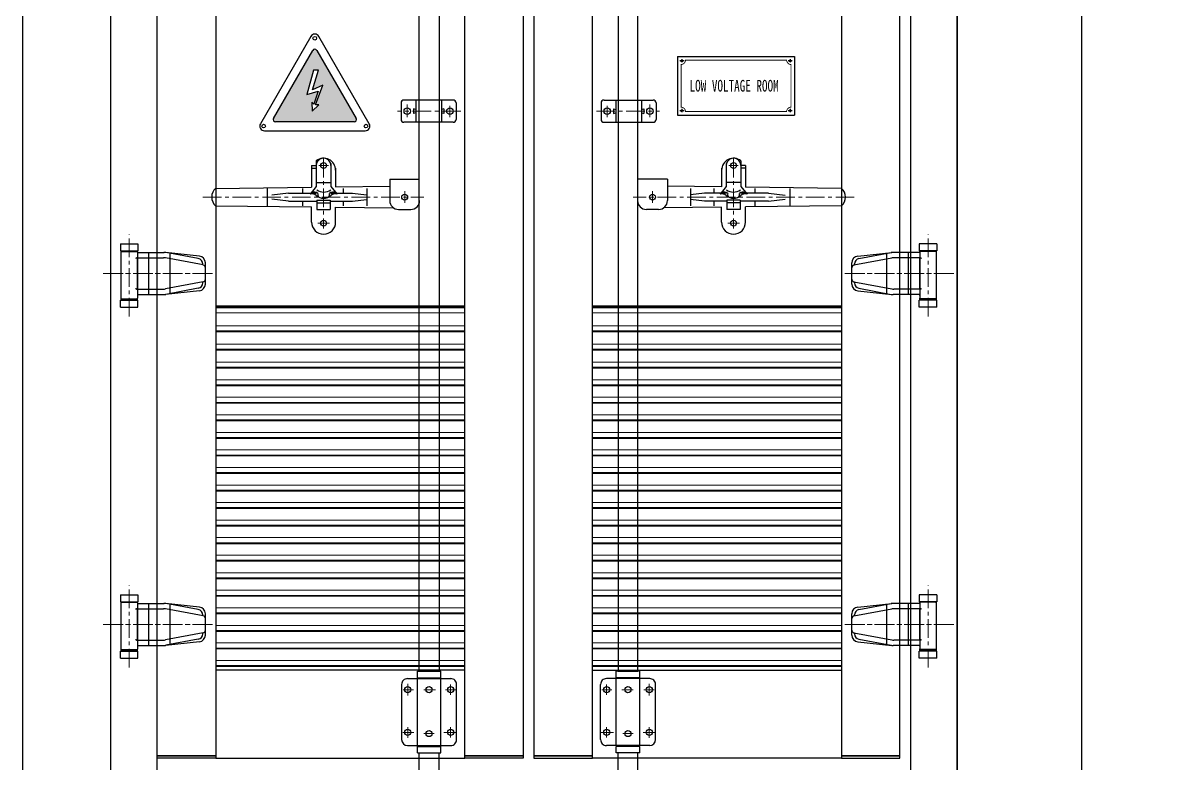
# Model space of a CAD drawing. Header units: millimetres. Extents: x 0 to 87554, y -20854 to 20404.
# Drawn here: x 70456 to 72396, y -5542 to -4276 of the extents above; entities that cross this region are included whole.
import ezdxf

# ---------------------------------------------------------------- set-up
doc = ezdxf.new("R2010")
doc.units = ezdxf.units.MM
doc.linetypes.add('CENTER', pattern=[50.8, 31.75, -6.35, 6.35, -6.35])
doc.linetypes.add('G', pattern=[2, 1.25, -0.25, 0.25, -0.25])
doc.layers.get('0').update_dxf_attribs({"lineweight": 15})
for name, color, linetype in [('01', 7, 'Continuous'), ('02___PRT_ALL_AXES', 7, 'Continuous'), ('05', 4, 'G'), ('08', 1, 'Continuous')]:
    doc.layers.add(name, color=color, linetype=linetype)
for name, color, linetype, lineweight in [('AM_0', 7, 'Continuous', 30), ('AM_7', 4, 'CENTER', 15), ('THICK', 7, 'Continuous', 0), ('主体经', 7, 'Continuous', 60)]:
    doc.layers.add(name, color=color, linetype=linetype, lineweight=lineweight)
doc.styles.add('FSDBHZ', font='TXT.SHX', dxfattribs={"width": 0.707, "bigfont": 'HZFS.SHX'})
doc.styles.get("Standard").update_dxf_attribs({"font": 'isocp.shx', "width": 0.707, "bigfont": 'hztxt.shx'})
doc.dimstyles.new('ZGS', dxfattribs={"dimtxt": 25, "dimasz": 10, "dimexe": 5, "dimexo": 3, "dimgap": 5, "dimtad": 1, "dimtoh": 1, "dimdec": 0, "dimtxsty": 'Standard', "dimcen": 10, "dimclrd": 95, "dimclre": 95, "dimclrt": 95, "dimadec": 0, "dimazin": 0, "dimtfac": 1, "dimtdec": 0, "dimtmove": 0, "dimatfit": 3, "dimfxl": 1, "dimlwd": 13, "dimlwe": 13, "dimarcsym": 0})

# ---------------------------------------------------------------- blocks, each defined once
blk = doc.blocks.new('gt55')
at = {"linetype": 'ByBlock'}
h = blk.add_hatch(color=87, dxfattribs=at)
h.dxf.hatch_style = 1
edge = h.paths.add_edge_path()
edge.add_arc((2348.2, -475.8), 4, 30, 150)
edge.add_line((2344.8, -473.8), (2277.7, -590))
edge.add_arc((2281.1, -592), 4, 150, 270)
edge.add_line((2281.1, -596), (2415.3, -596))
edge.add_arc((2415.3, -592), 4, 270, 30)
edge.add_line((2418.8, -590), (2351.7, -473.8))
h.paths.add_polyline_path([(2354.6, -507.2), (2345.9, -507.2), (2334.6, -549.3), (2354.2, -543.4), (2346.8, -565.7), (2343.4, -562.1), (2343.5, -577.7), (2355.2, -566.8), (2349.6, -566.8), (2361.9, -533.2), (2344, -541.3)], flags=16)
at = {"color": 87, "lineweight": -3}
for p, q in [((1998.8, 740.5), (1998.8, -1781.5)), ((2078.7, -1781.5), (2078.7, 740.5)), ((3366.7, 740.5), (3366.7, -1781.5)), ((3446.7, -1781.5), (3446.7, 740.5))]:
    blk.add_line(p, q, dxfattribs=at)
at = {"color": 87, "linetype": 'Continuous'}
for p, q in [((2604.7, -922.4), (2178.8, -922.4)), ((2822.8, -922.4), (3248.7, -922.4)), ((2178.8, -944.4), (2604.7, -944.4)), ((3248.7, -944.4), (2822.8, -944.4)), ((2604.7, -953.1), (2178.8, -953.1)), ((2604.7, -954.7), (2178.8, -954.7)), ((2822.8, -953.1), (3248.7, -953.1)), ((2822.8, -954.7), (3248.7, -954.7)), ((2178.8, -975.9), (2604.7, -975.9)), ((2604.7, -984.7), (2178.8, -984.7)), ((2604.7, -986.2), (2178.8, -986.2)), ((3248.7, -975.9), (2822.8, -975.9)), ((2822.8, -984.7), (3248.7, -984.7)), ((2822.8, -986.2), (3248.7, -986.2)), ((2178.8, -1006.7), (2604.7, -1006.7)), ((3248.7, -1006.7), (2822.8, -1006.7)), ((2604.7, -1015.4), (2178.8, -1015.4)), ((2604.7, -1017), (2178.8, -1017)), ((2822.8, -1015.4), (3248.7, -1015.4)), ((2822.8, -1017), (3248.7, -1017)), ((2178.8, -1036.7), (2604.7, -1036.7)), ((2604.7, -1045.4), (2178.8, -1045.4)), ((2604.7, -1047), (2178.8, -1047)), ((3248.7, -1036.7), (2822.8, -1036.7)), ((2822.8, -1045.4), (3248.7, -1045.4)), ((2822.8, -1047), (3248.7, -1047)), ((2178.8, -1066.7), (2604.7, -1066.7)), ((3248.7, -1066.7), (2822.8, -1066.7)), ((2604.7, -1075.4), (2178.8, -1075.4)), ((2604.7, -1077), (2178.8, -1077)), ((2822.8, -1075.4), (3248.7, -1075.4)), ((2822.8, -1077), (3248.7, -1077)), ((2178.8, -1096.7), (2604.7, -1096.7)), ((2604.7, -1105.4), (2178.8, -1105.4)), ((3248.7, -1096.7), (2822.8, -1096.7)), ((2822.8, -1105.4), (3248.7, -1105.4)), ((2604.7, -1107), (2178.8, -1107)), ((2822.8, -1107), (3248.7, -1107)), ((2178.8, -1126.7), (2604.7, -1126.7)), ((2604.7, -1135.4), (2178.8, -1135.4)), ((2604.7, -1137), (2178.8, -1137)), ((3248.7, -1126.7), (2822.8, -1126.7)), ((2822.8, -1135.4), (3248.7, -1135.4)), ((2822.8, -1137), (3248.7, -1137)), ((2178.8, -1156.7), (2604.7, -1156.7)), ((3248.7, -1156.7), (2822.8, -1156.7)), ((2604.7, -1165.4), (2178.8, -1165.4)), ((2604.7, -1167), (2178.8, -1167)), ((2822.8, -1165.4), (3248.7, -1165.4)), ((2822.8, -1167), (3248.7, -1167)), ((2178.8, -1186.7), (2604.7, -1186.7)), ((2604.7, -1195.4), (2178.8, -1195.4)), ((2604.7, -1197), (2178.8, -1197)), ((3248.7, -1186.7), (2822.8, -1186.7)), ((2822.8, -1195.4), (3248.7, -1195.4)), ((2822.8, -1197), (3248.7, -1197)), ((2178.8, -1216.7), (2604.7, -1216.7)), ((3248.7, -1216.7), (2822.8, -1216.7)), ((2604.7, -1225.4), (2178.8, -1225.4)), ((2604.7, -1227), (2178.8, -1227)), ((2822.8, -1225.4), (3248.7, -1225.4)), ((2822.8, -1227), (3248.7, -1227)), ((2178.8, -1246.7), (2604.7, -1246.7)), ((2604.7, -1255.4), (2178.8, -1255.4)), ((2604.7, -1257), (2178.8, -1257)), ((3248.7, -1246.7), (2822.8, -1246.7)), ((2822.8, -1255.4), (3248.7, -1255.4)), ((2822.8, -1257), (3248.7, -1257)), ((2178.8, -1276.7), (2604.7, -1276.7)), ((3248.7, -1276.7), (2822.8, -1276.7)), ((2604.7, -1285.4), (2178.8, -1285.4)), ((2604.7, -1287), (2178.8, -1287)), ((2822.8, -1285.4), (3248.7, -1285.4)), ((2822.8, -1287), (3248.7, -1287)), ((2178.8, -1306.7), (2604.7, -1306.7)), ((2604.7, -1315.4), (2178.8, -1315.4)), ((2604.7, -1317), (2178.8, -1317)), ((3248.7, -1306.7), (2822.8, -1306.7)), ((2822.8, -1315.4), (3248.7, -1315.4)), ((2822.8, -1317), (3248.7, -1317)), ((2178.8, -1336.7), (2604.7, -1336.7)), ((3248.7, -1336.7), (2822.8, -1336.7)), ((2604.7, -1345.4), (2178.8, -1345.4)), ((2604.7, -1347), (2178.8, -1347)), ((2822.8, -1345.4), (3248.7, -1345.4)), ((2822.8, -1347), (3248.7, -1347)), ((2178.8, -1366.7), (2604.7, -1366.7)), ((2604.7, -1375.4), (2178.8, -1375.4)), ((2604.7, -1377), (2178.8, -1377)), ((3248.7, -1366.7), (2822.8, -1366.7)), ((2822.8, -1375.4), (3248.7, -1375.4)), ((2822.8, -1377), (3248.7, -1377)), ((2178.8, -1396.7), (2604.7, -1396.7)), ((3248.7, -1396.7), (2822.8, -1396.7)), ((2604.7, -1405.4), (2178.8, -1405.4)), ((2604.7, -1407), (2178.8, -1407)), ((2822.8, -1405.4), (3248.7, -1405.4)), ((2822.8, -1407), (3248.7, -1407)), ((2178.8, -1426.7), (2604.7, -1426.7)), ((2604.7, -1435.4), (2178.8, -1435.4)), ((3248.7, -1426.7), (2822.8, -1426.7)), ((2822.8, -1435.4), (3248.7, -1435.4)), ((2604.7, -1437), (2178.8, -1437)), ((2822.8, -1437), (3248.7, -1437)), ((2178.8, -1456.7), (2604.7, -1456.7)), ((2604.7, -1465.4), (2178.8, -1465.4)), ((2604.7, -1467), (2178.8, -1467)), ((3248.7, -1456.7), (2822.8, -1456.7)), ((2822.8, -1465.4), (3248.7, -1465.4)), ((2822.8, -1467), (3248.7, -1467)), ((2178.8, -1486.7), (2604.7, -1486.7)), ((3248.7, -1486.7), (2822.8, -1486.7)), ((2604.7, -1495.4), (2178.8, -1495.4)), ((2604.7, -1497), (2178.8, -1497)), ((2822.8, -1495.4), (3248.7, -1495.4)), ((2822.8, -1497), (3248.7, -1497)), ((2178.8, -1516.7), (2604.7, -1516.7)), ((2604.7, -1525.4), (2178.8, -1525.4)), ((2604.7, -1527), (2178.8, -1527)), ((3248.7, -1516.7), (2822.8, -1516.7)), ((2822.8, -1525.4), (3248.7, -1525.4)), ((2822.8, -1527), (3248.7, -1527))]:
    blk.add_line(p, q, dxfattribs=at)
at = {"layer": '01', "color": 87}
for p, q in [((2968.5, -484.2), (3168.5, -484.2)), ((2968.5, -484.2), (2968.5, -584.2)), ((3168.5, -484.2), (3168.5, -584.2)), ((2968.5, -584.2), (3168.5, -584.2))]:
    blk.add_line(p, q, dxfattribs=at)
at = {"layer": '01', "color": 87, "const_width": 1.5}
for points in [[(2974.5, -497.7, 0.414214), (2982, -490.2, 0.414214)], [(3155, -490.2, 0.414214), (3162.5, -497.7, 0.414214)], [(2982, -578.2, 0.414214), (2974.5, -570.7, 0.414214)], [(3162.5, -570.7, 0.414214), (3155, -578.2, 0.414214)]]:
    blk.add_lwpolyline(points, format="xyb", dxfattribs=at)
for points in [[(2974.5, -496.9), (2974.5, -571.5)], [(2981.2, -490.2), (3155.7, -490.2)], [(3162.5, -496.9), (3162.5, -571.5)], [(2981.3, -578.2), (3155.6, -578.2)]]:
    blk.add_lwpolyline(points, dxfattribs=at)
at = {"layer": '01', "color": 87, "lineweight": 30}
for centre in [(2976, -491.7), (3161, -491.7), (2976, -576.7), (3161, -576.7)]:
    blk.add_circle(centre, 1.65, dxfattribs=at)
at = {"layer": '02___PRT_ALL_AXES', "color": 87, "linetype": 'Continuous'}
for p, q in [((2341.3, -449.8), (2255.2, -599)), ((2441.3, -599), (2355.2, -449.8)), ((2277.7, -590), (2344.8, -473.8)), ((2351.7, -473.8), (2418.8, -590)), ((2345.9, -507.2), (2334.6, -549.3)), ((2344, -541.3), (2354.6, -507.2)), ((2354.6, -507.2), (2345.9, -507.2)), ((2361.9, -533.2), (2344, -541.3)), ((2349.6, -566.8), (2361.9, -533.2)), ((2334.6, -549.3), (2354.2, -543.4)), ((2346.8, -565.7), (2343.4, -562.1)), ((2343.4, -562.1), (2343.5, -577.7)), ((2354.2, -543.4), (2346.8, -565.7)), ((2343.5, -577.7), (2355.2, -566.8)), ((2355.2, -566.8), (2349.6, -566.8)), ((2415.3, -596), (2281.1, -596)), ((2262.1, -611), (2434.4, -611))]:
    blk.add_line(p, q, dxfattribs=at)
for centre in [(2348.2, -452.9), (2260.7, -603), (2435.7, -603)]:
    blk.add_circle(centre, 3.1, dxfattribs=at)
for centre, radius, start, end in [((2348.2, -453.8), 8, 30, 150), ((2348.2, -475.8), 4, 30, 150), ((2262.1, -603), 8, 150, 270), ((2281.1, -592), 4, 150, 270), ((2415.3, -592), 4, 270, 30), ((2434.4, -603), 8, 270, 30)]:
    blk.add_arc(centre, radius, start, end, dxfattribs=at)
at = {"layer": '05', "color": 87}
for p, q in [((2979.6, -491.7), (2972.3, -491.7)), ((2976, -488.7), (2976, -494.7)), ((3164.6, -491.7), (3157.3, -491.7)), ((3161, -488.7), (3161, -494.7)), ((2979.6, -576.7), (2972.3, -576.7)), ((2976, -573.7), (2976, -579.7)), ((3164.6, -576.7), (3157.3, -576.7)), ((3161, -573.7), (3161, -579.7))]:
    blk.add_line(p, q, dxfattribs=at)
at = {"layer": 'AM_0', "color": 87}
for p, q in [((1848.8, -1781.5), (1848.8, 740.5)), ((1998.8, 740.5), (1998.8, -1781.5)), ((2078.7, -1679.5), (2078.7, 639.5)), ((2178.8, 639.5), (2178.8, -1679.5)), ((2604.7, -1679.5), (2604.7, 639.5)), ((2704.7, 639.5), (2704.7, -1679.5)), ((2722.7, 639.5), (2722.7, -1679.5)), ((2822.8, -1679.5), (2822.8, 639.5)), ((3248.7, 639.5), (3248.7, -1679.5)), ((3348.7, -1679.5), (3348.7, 639.5)), ((2526.7, -1535.2), (2526.7, 502.9)), ((2560.7, 502.9), (2560.7, -1535.2)), ((2866.8, 502.9), (2866.8, -1535.2)), ((2900.7, -1535.2), (2900.7, 502.9)), ((2584.7, -558.5), (2500.7, -558.5)), ((2520.9, -558.5), (2520.9, -596.5)), ((2564.6, -558.5), (2564.6, -596.5)), ((2842.7, -558.5), (2926.7, -558.5)), ((2862.9, -558.5), (2862.9, -596.5)), ((2906.6, -558.5), (2906.6, -596.5)), ((2495.7, -563.5), (2495.7, -591.5)), ((2516.9, -573.5), (2516.9, -581.5)), ((2520.9, -574.6), (2516.9, -573.5)), ((2520.9, -580.4), (2516.9, -581.5)), ((2568.6, -573.5), (2564.6, -574.6)), ((2568.6, -581.5), (2564.6, -580.4)), ((2568.6, -573.5), (2568.6, -581.5)), ((2589.8, -563.5), (2589.8, -591.5)), ((2837.7, -563.5), (2837.7, -591.5)), ((2858.9, -573.5), (2858.9, -581.5)), ((2858.9, -573.5), (2862.9, -574.6)), ((2858.9, -581.5), (2862.9, -580.4)), ((2906.6, -574.6), (2910.6, -573.5)), ((2906.6, -580.4), (2910.6, -581.5)), ((2910.6, -573.5), (2910.6, -581.5)), ((2931.7, -563.5), (2931.7, -591.5)), ((2584.7, -596.5), (2500.7, -596.5)), ((2842.7, -596.5), (2926.7, -596.5)), ((2342.8, -670.2), (2342.8, -707.7)), ((2342.8, -670.2), (2350.8, -670.2)), ((2342.8, -675.2), (2350.8, -675.2)), ((2350.8, -662.3), (2350.8, -706.4)), ((2375.8, -667), (2375.8, -706.4)), ((2383.8, -675), (2383.8, -707.1)), ((3043.7, -675), (3043.7, -707.1)), ((3051.7, -667), (3051.7, -706.4)), ((3076.7, -662.3), (3076.7, -706.4)), ((3084.7, -670.2), (3076.7, -670.2)), ((3084.7, -675.2), (3076.7, -675.2)), ((3084.7, -670.2), (3084.7, -707.7)), ((2476.4, -693.5), (2527.4, -693.5)), ((2476.4, -693.5), (2476.4, -730.5)), ((2951.1, -693.5), (2900.1, -693.5)), ((2951.1, -693.5), (2951.1, -730.5)), ((2178.6, -709.9), (2342.8, -707.7)), ((2266.9, -709.5), (2266.9, -739.5)), ((2303.3, -717.7), (2274.8, -721.3)), ((2303.3, -717.7), (2350.8, -717.7)), ((2326.9, -709.5), (2326.9, -717.7)), ((2350.8, -706.4), (2340.3, -719.5)), ((2351.9, -699.5), (2374.7, -699.5)), ((2375.8, -706.4), (2386.3, -719.5)), ((2375.8, -717.7), (2412.9, -717.7)), ((2383.8, -707.1), (2476.4, -705.9)), ((2396.9, -709.5), (2396.9, -717.7)), ((2412.9, -717.7), (2436.7, -720.5)), ((2436.9, -709.5), (2436.9, -739.5)), ((3043.7, -707.1), (2951.1, -705.9)), ((2990.6, -709.5), (2990.6, -739.5)), ((3014.6, -717.7), (2990.8, -720.5)), ((3051.7, -717.7), (3014.6, -717.7)), ((3030.6, -709.5), (3030.6, -717.7)), ((3051.7, -706.4), (3041.2, -719.5)), ((3075.6, -699.5), (3052.8, -699.5)), ((3076.7, -706.4), (3087.2, -719.5)), ((3124.2, -717.7), (3076.7, -717.7)), ((3248.9, -709.9), (3084.7, -707.7)), ((3100.6, -709.5), (3100.6, -717.7)), ((3124.2, -717.7), (3152.7, -721.3)), ((3160.6, -709.5), (3160.6, -739.5)), ((2303.3, -731.3), (2274.8, -727.7)), ((2303.3, -731.3), (2351.9, -731.3)), ((2326.9, -731.3), (2326.9, -739.5)), ((2351.9, -729.5), (2374.7, -729.5)), ((2351.9, -729.5), (2351.9, -745.8)), ((2351.9, -734.5), (2374.7, -734.5)), ((2374.7, -729.5), (2374.7, -745.8)), ((2374.7, -731.3), (2412.9, -731.3)), ((2396.9, -731.3), (2396.9, -739.5)), ((2412.9, -731.3), (2436.7, -728.5)), ((3014.6, -731.3), (2990.8, -728.5)), ((3052.8, -731.3), (3014.6, -731.3)), ((3030.6, -731.3), (3030.6, -739.5)), ((3075.6, -729.5), (3052.8, -729.5)), ((3052.8, -729.5), (3052.8, -745.8)), ((3075.6, -734.5), (3052.8, -734.5)), ((3075.6, -729.5), (3075.6, -745.8)), ((3124.2, -731.3), (3075.6, -731.3)), ((3100.6, -731.3), (3100.6, -739.5)), ((3124.2, -731.3), (3152.7, -727.7)), ((2178.7, -739.5), (2342.8, -741.3)), ((2342.8, -767.4), (2342.8, -741.3)), ((2351.9, -745.8), (2374.7, -745.8)), ((2383.8, -767.4), (2383.8, -741.8)), ((2383.8, -741.8), (2482.9, -742.9)), ((2491.4, -745.5), (2512.4, -745.5)), ((2936.1, -745.5), (2915.1, -745.5)), ((3043.7, -741.8), (2944.6, -742.9)), ((3043.7, -767.4), (3043.7, -741.8)), ((3075.6, -745.8), (3052.8, -745.8)), ((3248.8, -739.5), (3084.7, -741.3)), ((3084.7, -767.4), (3084.7, -741.3)), ((2015.8, -804.2), (2045.8, -804.2)), ((2015.8, -804.2), (2015.8, -816.2)), ((2045.8, -804.2), (2045.8, -816.2)), ((3411.7, -804.2), (3381.7, -804.2)), ((3381.7, -804.2), (3381.7, -816.2)), ((3411.7, -804.2), (3411.7, -816.2)), ((2015.8, -816.2), (2045.8, -816.2)), ((2015.8, -817.2), (2045.8, -817.2)), ((2016.8, -818.2), (2016.8, -897.2)), ((2043.4, -828.2), (2089.4, -828.2)), ((2044.8, -818.2), (2044.8, -897.2)), ((2044.8, -880.4), (2044.8, -829.6)), ((2046.2, -819), (2090.9, -819)), ((2064.2, -890.5), (2064.2, -819.4)), ((2157.4, -840.5), (2092.7, -828.5)), ((2150.8, -825.3), (2092.9, -819.1)), ((2149, -829.6), (2093.6, -819.3)), ((2101.1, -889.1), (2101.1, -821)), ((3270.1, -840.5), (3334.8, -828.5)), ((3276.7, -825.3), (3334.6, -819.1)), ((3278.5, -829.6), (3333.9, -819.3)), ((3326.4, -889.1), (3326.4, -821)), ((3381.3, -819), (3336.6, -819)), ((3384.1, -828.2), (3338.1, -828.2)), ((3363.3, -890.5), (3363.3, -819.4)), ((3411.7, -816.2), (3381.7, -816.2)), ((3411.7, -817.2), (3381.7, -817.2)), ((3382.7, -818.2), (3382.7, -897.2)), ((3382.7, -880.4), (3382.7, -829.6)), ((3410.7, -818.2), (3410.7, -897.2)), ((2156.5, -840.4), (2156.5, -838.7)), ((2161.1, -873.2), (2161.1, -836.8)), ((3266.4, -873.2), (3266.4, -836.8)), ((3271, -840.4), (3271, -838.7)), ((2157.4, -869.5), (2092.7, -881.5)), ((2156.5, -871.3), (2156.5, -869.6)), ((3270.1, -869.5), (3334.8, -881.5)), ((3271, -871.3), (3271, -869.6)), ((2043.4, -881.8), (2089.4, -881.8)), ((2046.2, -891), (2090.2, -891)), ((2150.8, -884.7), (2092.9, -890.9)), ((2149, -880.4), (2093.6, -890.7)), ((3276.7, -884.7), (3334.6, -890.9)), ((3278.5, -880.4), (3333.9, -890.7)), ((3381.3, -891), (3337.3, -891)), ((3384.1, -881.8), (3338.1, -881.8)), ((2015.8, -898.2), (2045.8, -898.2)), ((2015.8, -899.2), (2045.8, -899.2)), ((2015.8, -900.7), (2045.8, -900.7)), ((2015.8, -912.7), (2015.8, -900.7)), ((2045.8, -912.7), (2045.8, -900.7)), ((3411.7, -898.2), (3381.7, -898.2)), ((3411.7, -899.2), (3381.7, -899.2)), ((3411.7, -900.7), (3381.7, -900.7)), ((3381.7, -912.7), (3381.7, -900.7)), ((3411.7, -912.7), (3411.7, -900.7)), ((2015.8, -912.7), (2045.8, -912.7)), ((3411.7, -912.7), (3381.7, -912.7)), ((2015.8, -1404.2), (2045.8, -1404.2)), ((2015.8, -1404.2), (2015.8, -1416.2)), ((2045.8, -1404.2), (2045.8, -1416.2)), ((3411.7, -1404.2), (3381.7, -1404.2)), ((3381.7, -1404.2), (3381.7, -1416.2)), ((3411.7, -1404.2), (3411.7, -1416.2)), ((2015.8, -1416.2), (2045.8, -1416.2)), ((2015.8, -1417.2), (2045.8, -1417.2)), ((2016.8, -1418.2), (2016.8, -1497.2)), ((2043.4, -1428.2), (2089.4, -1428.2)), ((2044.8, -1418.2), (2044.8, -1497.2)), ((2044.8, -1480.4), (2044.8, -1429.6)), ((2046.2, -1419), (2090.9, -1419)), ((2064.2, -1490.5), (2064.2, -1419.4)), ((2157.4, -1440.5), (2092.7, -1428.5)), ((2150.8, -1425.3), (2092.9, -1419.1)), ((2149, -1429.6), (2093.6, -1419.3)), ((2101.1, -1489.1), (2101.1, -1421)), ((3270.1, -1440.5), (3334.8, -1428.5)), ((3276.7, -1425.3), (3334.6, -1419.1)), ((3278.5, -1429.6), (3333.9, -1419.3)), ((3326.4, -1489.1), (3326.4, -1421)), ((3381.3, -1419), (3336.6, -1419)), ((3384.1, -1428.2), (3338.1, -1428.2)), ((3363.3, -1490.5), (3363.3, -1419.4)), ((3411.7, -1416.2), (3381.7, -1416.2)), ((3411.7, -1417.2), (3381.7, -1417.2)), ((3382.7, -1418.2), (3382.7, -1497.2)), ((3382.7, -1480.4), (3382.7, -1429.6)), ((3410.7, -1418.2), (3410.7, -1497.2)), ((2156.5, -1440.4), (2156.5, -1438.7)), ((2161.1, -1473.2), (2161.1, -1436.8)), ((3266.4, -1473.2), (3266.4, -1436.8)), ((3271, -1440.4), (3271, -1438.7)), ((2157.4, -1469.5), (2092.7, -1481.5)), ((2156.5, -1471.3), (2156.5, -1469.6)), ((3270.1, -1469.5), (3334.8, -1481.5)), ((3271, -1471.3), (3271, -1469.6)), ((2043.4, -1481.8), (2089.4, -1481.8)), ((2046.2, -1491), (2090.2, -1491)), ((2150.8, -1484.7), (2092.9, -1490.9)), ((2149, -1480.4), (2093.6, -1490.7)), ((3276.7, -1484.7), (3334.6, -1490.9)), ((3278.5, -1480.4), (3333.9, -1490.7)), ((3381.3, -1491), (3337.3, -1491)), ((3384.1, -1481.8), (3338.1, -1481.8)), ((2015.8, -1498.2), (2045.8, -1498.2)), ((2015.8, -1499.2), (2045.8, -1499.2)), ((2015.8, -1500.7), (2045.8, -1500.7)), ((2015.8, -1512.7), (2015.8, -1500.7)), ((2015.8, -1512.7), (2045.8, -1512.7)), ((2045.8, -1512.7), (2045.8, -1500.7)), ((3411.7, -1498.2), (3381.7, -1498.2)), ((3411.7, -1499.2), (3381.7, -1499.2)), ((3411.7, -1500.7), (3381.7, -1500.7)), ((3381.7, -1512.7), (3381.7, -1500.7)), ((3411.7, -1512.7), (3381.7, -1512.7)), ((3411.7, -1512.7), (3411.7, -1500.7)), ((2604.7, -1533.5), (2178.8, -1533.5)), ((2178.8, -1533.5), (2178.8, -1683.5)), ((2506.7, -1547.7), (2580.7, -1547.7)), ((2523.7, -1535.2), (2563.7, -1535.2)), ((2523.7, -1546.2), (2523.7, -1535.2)), ((2523.7, -1546.2), (2563.7, -1546.2)), ((2523.7, -1662), (2523.7, -1547.7)), ((2560.7, -1535.2), (2526.7, -1535.2)), ((2526.7, -1547.7), (2526.7, -1546.2)), ((2560.7, -1547.7), (2560.7, -1546.2)), ((2563.7, -1546.2), (2563.7, -1535.2)), ((2563.7, -1662), (2563.7, -1547.7)), ((2604.7, -1683.5), (2604.7, -1533.5)), ((2822.8, -1533.5), (3248.7, -1533.5)), ((2822.8, -1683.5), (2822.8, -1533.5)), ((2920.8, -1547.7), (2846.8, -1547.7)), ((2903.7, -1535.2), (2863.7, -1535.2)), ((2863.7, -1546.2), (2863.7, -1535.2)), ((2903.7, -1546.2), (2863.7, -1546.2)), ((2863.7, -1662), (2863.7, -1547.7)), ((2866.8, -1535.2), (2900.7, -1535.2)), ((2866.8, -1547.7), (2866.8, -1546.2)), ((2900.7, -1547.7), (2900.7, -1546.2)), ((2903.7, -1546.2), (2903.7, -1535.2)), ((2903.7, -1662), (2903.7, -1547.7)), ((3248.7, -1533.5), (3248.7, -1683.5)), ((2496.8, -1652), (2496.8, -1557.7)), ((2590.7, -1652), (2590.7, -1557.7)), ((2836.7, -1652), (2836.7, -1557.7)), ((2930.7, -1652), (2930.7, -1557.7)), ((2506.7, -1662), (2580.7, -1662)), ((2523.7, -1663.5), (2563.7, -1663.5)), ((2523.7, -1674.5), (2523.7, -1663.5)), ((2526.7, -1663.5), (2526.7, -1662)), ((2560.7, -1663.5), (2560.7, -1662)), ((2563.7, -1674.5), (2563.7, -1663.5)), ((2920.8, -1662), (2846.8, -1662)), ((2903.7, -1663.5), (2863.7, -1663.5)), ((2863.7, -1674.5), (2863.7, -1663.5)), ((2866.8, -1663.5), (2866.8, -1662)), ((2900.7, -1663.5), (2900.7, -1662)), ((2903.7, -1674.5), (2903.7, -1663.5)), ((2178.8, -1679.5), (2078.7, -1679.5)), ((2078.7, -1683.5), (2078.7, -1679.5)), ((2078.7, -1679.5), (2178.8, -1679.5)), ((2178.8, -1683.5), (2078.7, -1683.5)), ((2178.8, -1679.5), (2178.8, -1683.5)), ((2178.8, -1683.5), (2604.7, -1683.5)), ((2523.7, -1674.5), (2563.7, -1674.5)), ((2526.7, -1721.5), (2526.7, -1674.5)), ((2560.7, -1721.5), (2560.7, -1674.5)), ((2704.7, -1679.5), (2604.7, -1679.5)), ((2604.7, -1683.5), (2604.7, -1679.5)), ((2604.7, -1679.5), (2704.7, -1679.5)), ((2604.7, -1683.5), (2604.7, -1679.5)), ((2604.7, -1679.5), (2704.7, -1679.5)), ((2704.7, -1683.5), (2604.7, -1683.5)), ((2704.7, -1683.5), (2604.7, -1683.5)), ((2704.7, -1679.5), (2704.7, -1683.5)), ((2704.7, -1679.5), (2704.7, -1683.5)), ((2722.7, -1679.5), (2822.8, -1679.5)), ((2822.8, -1679.5), (2722.7, -1679.5)), ((2722.7, -1679.5), (2722.7, -1683.5)), ((2822.8, -1679.5), (2722.7, -1679.5)), ((2722.7, -1679.5), (2722.7, -1683.5)), ((2722.7, -1683.5), (2822.8, -1683.5)), ((2722.7, -1683.5), (2822.8, -1683.5)), ((2822.8, -1683.5), (2822.8, -1679.5)), ((2822.8, -1683.5), (2822.8, -1679.5)), ((3248.7, -1683.5), (2822.8, -1683.5)), ((2903.7, -1674.5), (2863.7, -1674.5)), ((2866.8, -1721.5), (2866.8, -1674.5)), ((2900.7, -1721.5), (2900.7, -1674.5)), ((3248.7, -1679.5), (3348.7, -1679.5)), ((3348.7, -1679.5), (3248.7, -1679.5)), ((3248.7, -1679.5), (3248.7, -1683.5)), ((3248.7, -1683.5), (3348.7, -1683.5)), ((3348.7, -1683.5), (3348.7, -1679.5))]:
    blk.add_line(p, q, dxfattribs=at)
for centre, radius in [((2506.3, -577.5), 5.5), ((2579.3, -577.5), 5.5), ((2848.2, -577.5), 5.5), ((2921.2, -577.5), 5.5), ((2363.3, -670.5), 5), ((3064.2, -670.5), 5), ((2501.9, -724.5), 5), ((2925.6, -724.5), 5), ((2363.3, -768.9), 5), ((3064.2, -768.9), 5), ((2507.2, -1566.7), 5.25), ((2543.7, -1566.7), 5.25), ((2580.3, -1566.7), 5.25), ((2847.2, -1566.7), 5.25), ((2883.7, -1566.7), 5.25), ((2920.2, -1566.7), 5.25), ((2507.2, -1639.7), 5.25), ((2543.7, -1641.7), 5.25), ((2580.3, -1639.7), 5.25), ((2847.2, -1639.7), 5.25), ((2883.7, -1641.7), 5.25), ((2920.2, -1639.7), 5.25)]:
    blk.add_circle(centre, radius, dxfattribs=at)
for centre, radius, start, end in [((2500.7, -563.5), 5, 89.9999, 180), ((2584.7, -563.5), 5, 359.9999, 89.9999), ((2842.7, -563.5), 5, 90.0001, 180.0001), ((2926.7, -563.5), 5, 0, 90.0001), ((2500.7, -591.5), 5, 180, 270.0001), ((2584.7, -591.5), 5, 270.0001, 359.9999), ((2842.7, -591.5), 5, 180.0001, 269.9999), ((2926.7, -591.5), 5, 269.9999, 0), ((2363.3, -678.5), 20.5, 0, 127.572), ((2363.3, -670.5), 12.5, 0, 180.0002), ((3064.2, -678.5), 20.5, 52.428, 180), ((3064.2, -670.5), 12.5, 359.9998, 180), ((2191.9, -724.5), 20, 131.4097, 228.5903), ((2346.3, -727.1), 11.3, 51.1652, 107.8126), ((2363.6, -694.5), 21.3, 235.6246, 304.3754), ((2380.4, -727.1), 11.3, 72.1874, 128.8348), ((3047.1, -727.1), 11.3, 51.1652, 107.8126), ((3063.9, -694.5), 21.3, 235.6246, 304.3754), ((3081.2, -727.1), 11.3, 72.1874, 128.8348), ((3235.6, -724.5), 20, 311.4097, 48.5903), ((2343.7, -730.3), 11.3, 51.1652, 107.8126), ((2363.3, -708.4), 18.1, 226.3971, 313.6028), ((2360.6, -720), 7.51, 166.6999, 205.6632), ((2366, -720), 7.51, 334.3368, 13.3001), ((2382.9, -730.3), 11.3, 72.1874, 128.8348), ((2491.4, -730.5), 15, 180.0001, 270), ((2512.4, -730.5), 15, 269.9999, 0), ((2915.1, -730.5), 15, 180, 270.0001), ((2936.1, -730.5), 15, 270, 359.9999), ((3044.6, -730.3), 11.3, 51.1652, 107.8126), ((3064.2, -708.4), 18.1, 226.3972, 313.6029), ((3061.5, -720), 7.51, 166.6999, 205.6632), ((3066.9, -720), 7.51, 334.3368, 13.3001), ((3083.8, -730.3), 11.3, 72.1874, 128.8348), ((2363.3, -767.4), 20.5, 180.0001, 0), ((3064.2, -767.4), 20.5, 180, 359.9999), ((2017.8, -818.2), 1, 90, 180), ((2043.4, -829.6), 1.38, 90, 180), ((2043.8, -818.2), 1, 0, 90), ((2046.2, -817.6), 1.38, 180, 270), ((2046.2, -829.6), 1.38, 90, 180), ((2089.4, -846.7), 18.5, 79.4792, 90), ((2090.2, -837.5), 18.5, 79.4792, 90), ((2090.9, -837.5), 18.5, 83.9115, 90), ((2147.3, -838.7), 9.23, 0, 79.4792), ((2149.6, -836.8), 11.5, 0, 83.9115), ((3277.9, -836.8), 11.5, 96.0885, 180), ((3280.2, -838.7), 9.23, 100.5208, 180), ((3337.3, -837.5), 18.5, 90, 100.5208), ((3336.6, -837.5), 18.5, 90, 96.0885), ((3338.1, -846.7), 18.5, 90, 100.5208), ((3381.3, -817.6), 1.38, 270, 0), ((3381.3, -829.6), 1.38, 0, 90), ((3383.7, -818.2), 1, 90, 180), ((3384.1, -829.6), 1.38, 0, 90), ((3409.7, -818.2), 1, 0, 90), ((2156.5, -845.1), 4.62, 0, 79.4792), ((3271, -845.1), 4.62, 100.5208, 180), ((2147.3, -871.3), 9.23, 280.5208, 0), ((2156.5, -864.9), 4.62, 280.5208, 0), ((3271, -864.9), 4.62, 180, 259.4792), ((3280.2, -871.3), 9.23, 180, 259.4792), ((2043.4, -880.4), 1.38, 180, 270), ((2046.2, -880.4), 1.38, 180, 270), ((2046.2, -892.4), 1.38, 90, 180), ((2089.4, -863.3), 18.5, 270, 280.5208), ((2090.2, -872.5), 18.5, 270, 280.5208), ((2090.9, -872.5), 18.5, 270, 276.0885), ((2149.6, -873.2), 11.5, 276.0885, 0), ((3277.9, -873.2), 11.5, 180, 263.9115), ((3337.3, -872.5), 18.5, 259.4792, 270), ((3336.6, -872.5), 18.5, 263.9115, 270), ((3338.1, -863.3), 18.5, 259.4792, 270), ((3381.3, -880.4), 1.38, 270, 0), ((3381.3, -892.4), 1.38, 0, 90), ((3384.1, -880.4), 1.38, 270, 0), ((2017.8, -897.2), 1, 180, 270), ((2043.8, -897.2), 1, 270, 0), ((3383.7, -897.2), 1, 180, 270), ((3409.7, -897.2), 1, 270, 0), ((2017.8, -1418.2), 1, 90, 180), ((2043.4, -1429.6), 1.38, 90, 180), ((2043.8, -1418.2), 1, 0, 90), ((2046.2, -1417.6), 1.38, 180, 270), ((2046.2, -1429.6), 1.38, 90, 180), ((2089.4, -1446.7), 18.5, 79.4792, 90), ((2090.2, -1437.5), 18.5, 79.4792, 90), ((2090.9, -1437.5), 18.5, 83.9115, 90), ((2147.3, -1438.7), 9.23, 0, 79.4792), ((2149.6, -1436.8), 11.5, 0, 83.9115), ((3277.9, -1436.8), 11.5, 96.0885, 180), ((3280.2, -1438.7), 9.23, 100.5208, 180), ((3337.3, -1437.5), 18.5, 90, 100.5208), ((3336.6, -1437.5), 18.5, 90, 96.0885), ((3338.1, -1446.7), 18.5, 90, 100.5208), ((3381.3, -1417.6), 1.38, 270, 0), ((3381.3, -1429.6), 1.38, 0, 90), ((3383.7, -1418.2), 1, 90, 180), ((3384.1, -1429.6), 1.38, 0, 90), ((3409.7, -1418.2), 1, 0, 90), ((2156.5, -1445.1), 4.62, 0, 79.4792), ((3271, -1445.1), 4.62, 100.5208, 180), ((2147.3, -1471.3), 9.23, 280.5208, 0), ((2149.6, -1473.2), 11.5, 276.0885, 0), ((2156.5, -1464.9), 4.62, 280.5208, 0), ((3271, -1464.9), 4.62, 180, 259.4792), ((3277.9, -1473.2), 11.5, 180, 263.9115), ((3280.2, -1471.3), 9.23, 180, 259.4792), ((2043.4, -1480.4), 1.38, 180, 270), ((2046.2, -1480.4), 1.38, 180, 270), ((2046.2, -1492.4), 1.38, 90, 180), ((2089.4, -1463.3), 18.5, 270, 280.5208), ((2090.2, -1472.5), 18.5, 270, 280.5208), ((2090.9, -1472.5), 18.5, 270, 276.0885), ((3337.3, -1472.5), 18.5, 259.4792, 270), ((3336.6, -1472.5), 18.5, 263.9115, 270), ((3338.1, -1463.3), 18.5, 259.4792, 270), ((3381.3, -1480.4), 1.38, 270, 0), ((3381.3, -1492.4), 1.38, 0, 90), ((3384.1, -1480.4), 1.38, 270, 0), ((2017.8, -1497.2), 1, 180, 270), ((2043.8, -1497.2), 1, 270, 0), ((3383.7, -1497.2), 1, 180, 270), ((3409.7, -1497.2), 1, 270, 0), ((2506.7, -1557.7), 10, 90, 180.0002), ((2580.7, -1557.7), 10, 0, 90.0001), ((2846.8, -1557.7), 10, 89.9999, 180), ((2920.8, -1557.7), 10, 359.9998, 90), ((2506.7, -1652), 10, 180.0001, 269.9999), ((2580.7, -1652), 10, 269.9998, 0), ((2846.8, -1652), 10, 180, 270.0002), ((2920.8, -1652), 10, 270.0001, 359.9999)]:
    blk.add_arc(centre, radius, start, end, dxfattribs=at)
for p in [(2560.7, -1535.2), (2866.8, -1535.2)]:
    blk.add_point(p, dxfattribs=at)
at = {"layer": 'AM_7', "color": 87}
for p, q in [((2597.8, -577.5), (2489.7, -577.5)), ((2506.3, -566.3), (2506.3, -588)), ((2579.3, -568.5), (2579.3, -587.5)), ((2829.7, -577.5), (2937.7, -577.5)), ((2848.2, -568.5), (2848.2, -587.5)), ((2921.2, -566.3), (2921.2, -588)), ((2363.3, -659.2), (2363.3, -778.1)), ((2363.3, -659.2), (2363.3, -778.1)), ((3064.2, -659.2), (3064.2, -778.1)), ((3064.2, -659.2), (3064.2, -778.1)), ((2371.4, -670.5), (2355.2, -670.5)), ((2371.4, -670.5), (2355.2, -670.5)), ((3056.1, -670.5), (3072.3, -670.5)), ((3056.1, -670.5), (3072.3, -670.5)), ((2501.9, -714.5), (2501.9, -734.5)), ((2501.9, -714.5), (2501.9, -734.5)), ((2925.6, -714.5), (2925.6, -734.5)), ((2925.6, -714.5), (2925.6, -734.5)), ((2156.9, -724.5), (2534.7, -724.5)), ((3270.6, -724.5), (2892.8, -724.5)), ((2353.3, -768.9), (2373.3, -768.9)), ((2353.3, -768.9), (2373.3, -768.9)), ((3074.2, -768.9), (3054.2, -768.9)), ((3074.2, -768.9), (3054.2, -768.9)), ((2030.8, -928.6), (2030.8, -788.4)), ((3396.7, -928.6), (3396.7, -788.4)), ((1986.6, -855), (2176, -855)), ((1988.9, -855), (2178.3, -855)), ((3438.6, -855), (3249.2, -855)), ((3440.9, -855), (3251.5, -855)), ((2030.8, -1528.6), (2030.8, -1388.4)), ((3396.7, -1528.6), (3396.7, -1388.4)), ((1986.6, -1455), (2176, -1455)), ((1988.9, -1455), (2178.3, -1455)), ((3438.6, -1455), (3249.2, -1455)), ((3440.9, -1455), (3251.5, -1455)), ((2499.1, -1566.7), (2516.8, -1566.7)), ((2507.2, -1576.3), (2507.2, -1556.9)), ((2534.8, -1566.7), (2554.4, -1566.7)), ((2571.4, -1566.7), (2588.7, -1566.7)), ((2580.3, -1575.6), (2580.3, -1557.6)), ((2856.1, -1566.7), (2838.8, -1566.7)), ((2847.2, -1575.6), (2847.2, -1557.6)), ((2892.7, -1566.7), (2873.1, -1566.7)), ((2928.4, -1566.7), (2910.7, -1566.7)), ((2920.2, -1576.3), (2920.2, -1556.9)), ((2498.5, -1639.7), (2517.8, -1639.7)), ((2507.2, -1648.9), (2507.2, -1630.6)), ((2534.8, -1641.7), (2552.4, -1641.7)), ((2568.7, -1639.7), (2590.7, -1639.7)), ((2580.3, -1648.2), (2580.3, -1630.9)), ((2858.8, -1639.7), (2836.7, -1639.7)), ((2847.2, -1648.2), (2847.2, -1630.9)), ((2892.7, -1641.7), (2875.1, -1641.7)), ((2929, -1639.7), (2909.7, -1639.7)), ((2920.2, -1648.9), (2920.2, -1630.6))]:
    blk.add_line(p, q, dxfattribs=at)
at = {"layer": 'THICK', "color": 87, "lineweight": -3}
for p, q in [((3446.7, 803.5), (3446.7, -1856.5)), ((3659.7, -1856.5), (3659.7, 803.5))]:
    blk.add_line(p, q, dxfattribs=at)
at = {"layer": '主体经', "color": 87}
for p, q in [((2178.8, -912.3), (2604.7, -912.3)), ((3248.7, -912.3), (2822.8, -912.3))]:
    blk.add_line(p, q, dxfattribs=at)
at = {"layer": '08', "color": 87, "insert": (2989, -534.2), "char_height": 20, "attachment_point": 4, "style": 'FSDBHZ'}
blk.add_mtext('{\\fSimHei|b0|i0|c134|p49;\\W0.7;LOW VOLTAGE ROOM}', dxfattribs=at)

msp = doc.modelspace()

# ---------------------------------------------------------------- block references
at = {"lineweight": -3}
msp.add_blockref('gt55', (68607.462, -3849.412), dxfattribs=at)

# ---------------------------------------------------------------- leaders
at = {"color": 4, "lineweight": 13}
msp.add_leader([(72300.594, -5823.912), (72929.084, -4880.226), (73966.438, -4880.226)], dimstyle='ZGS', override={"dimasz": 100, "dimgap": 5, "dimtad": 0, "dimfxl": 30}, dxfattribs=at)

doc.saveas('drawing.dxf')
